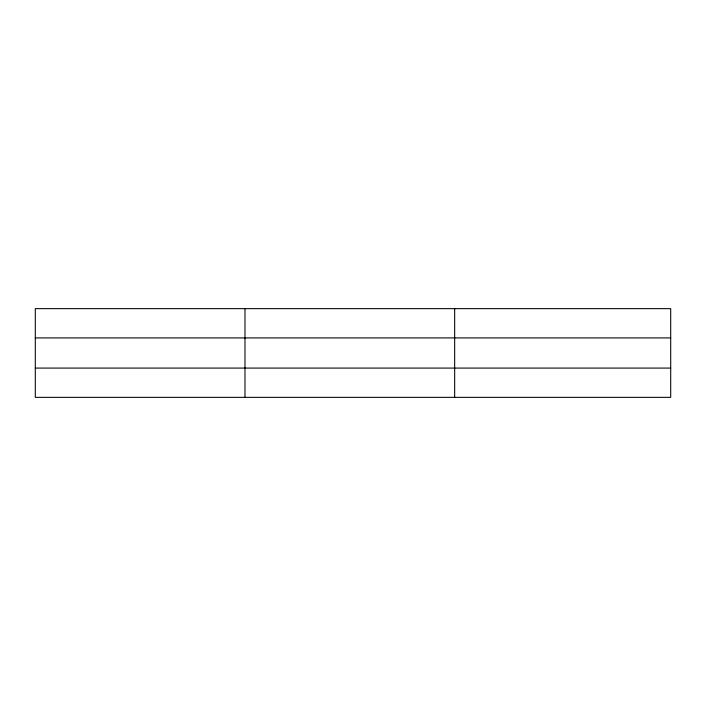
<?xml version="1.0" encoding="UTF-8"?>
<svg xmlns="http://www.w3.org/2000/svg" width="706" height="706" viewBox="0 0 706 706"><rect width="100%" height="100%" fill="white"/><g stroke="black" fill="none" stroke-linecap="round" stroke-linejoin="round"><path stroke-width="1.06" d="M244.982 397.354L244.982 308.646M454.664 397.354L454.664 308.646M670.7 337.918L670.7 308.646L35.3 308.646L35.3 397.354L670.7 397.354L670.7 337.918L35.3 337.918M35.3 368.082L670.7 368.082"/></g></svg>
